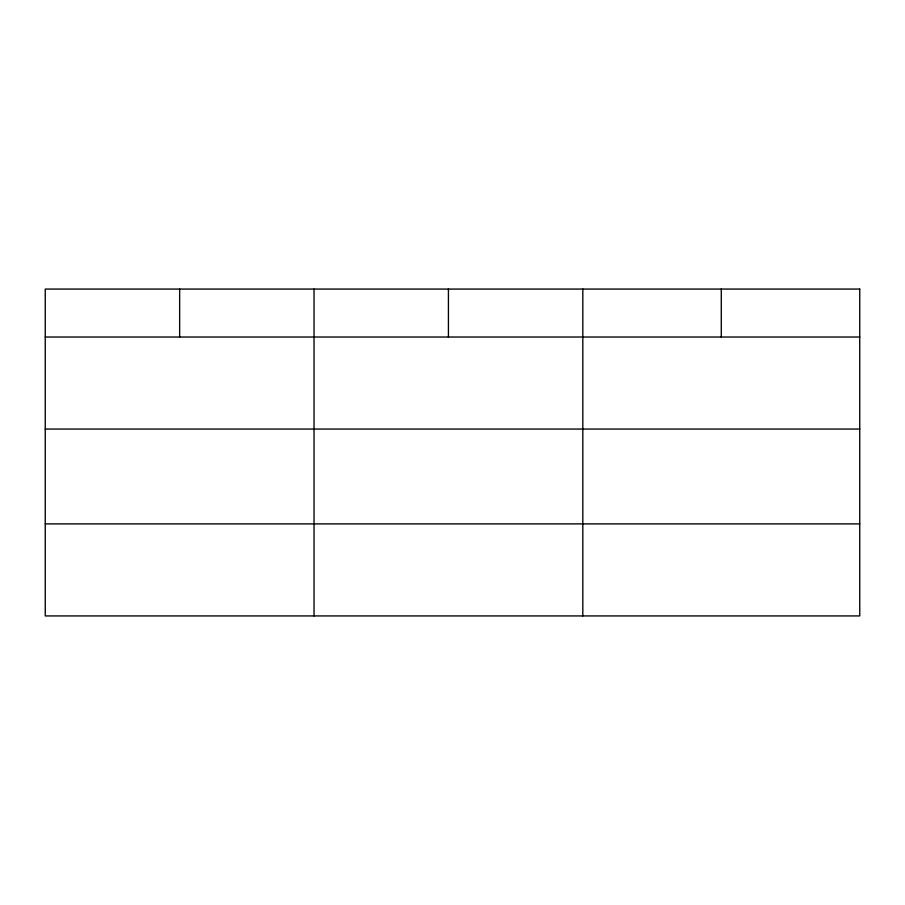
<?xml version="1.0" encoding="UTF-8"?>
<svg xmlns="http://www.w3.org/2000/svg" width="905" height="905" viewBox="0 0 905 905"><rect width="100%" height="100%" fill="white"/><g stroke="black" fill="none" stroke-linecap="round" stroke-linejoin="round"><path stroke-width="1.36" d="M45.25 337.022L859.75 337.022M45.25 429.06L859.75 429.06M45.25 523.893L859.75 523.893M721.285 289.068L721.285 337.022M582.82 289.068L582.82 615.932M448.428 289.068L448.428 337.022M314.035 289.068L314.035 615.932M179.643 289.068L179.643 337.022M859.75 289.068L45.25 289.068L45.25 615.932L859.75 615.932L859.75 289.068"/></g></svg>
